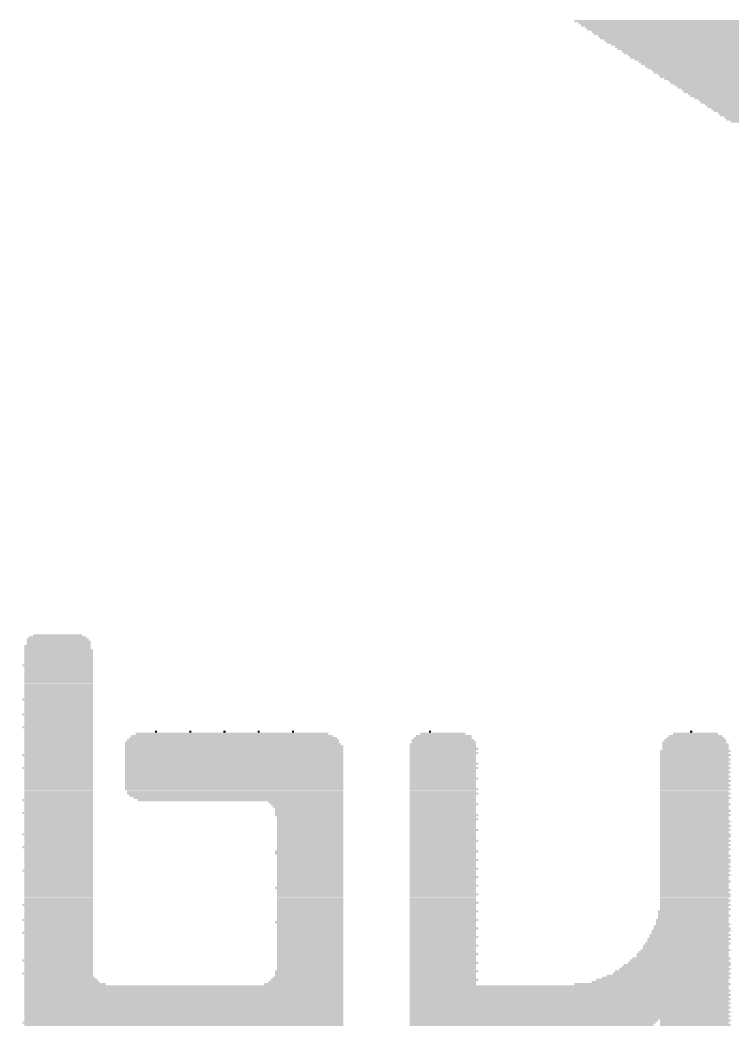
# Model space of a CAD drawing. Extents: x -10 to 136, y -30 to 100.
# Drawn here: x 88.664 to 89.933, y 61.752 to 63.543 of the extents above; entities that cross this region are included whole.
import ezdxf

# ---------------------------------------------------------------- set-up
doc = ezdxf.new("R2010")
doc.units = 0
doc.layers.add('25', color=253, linetype='CONTINUOUS')
doc.layers.add('49', color=253, linetype='CONTINUOUS')

# ---------------------------------------------------------------- blocks, each defined once
blk = doc.blocks.new('RECT')
blk.add_solid([(-0.5, -0.5), (0.5, -0.5), (-0.5, 0.5), (0.5, 0.5)])

msp = doc.modelspace()

# ---------------------------------------------------------------- linework, layer by layer
at = {"layer": '49'}
for radius in [38.2532, 37.9738]:
    msp.add_circle((65.024, 49.53), radius, dxfattribs=at)

# ---------------------------------------------------------------- block references
at = {"layer": '25'}
for p, xscale, yscale in [((90.017, 63.5406), 0.7315, 0.0038), ((90.0226, 63.5368), 0.7277, 0.0038), ((90.0284, 63.533), 0.7316, 0.0038), ((90.0361, 63.5292), 0.7315, 0.0038), ((90.038, 63.5254), 0.7277, 0.0038), ((90.0456, 63.5216), 0.7277, 0.0038), ((90.0513, 63.5178), 0.7315, 0.0038), ((90.0589, 63.514), 0.7315, 0.0038), ((90.0627, 63.5102), 0.7315, 0.0038), ((90.0703, 63.5064), 0.7316, 0.0039), ((90.0742, 63.5025), 0.7315, 0.0038), ((90.0817, 63.4987), 0.7315, 0.0038), ((90.0875, 63.4949), 0.7277, 0.0038), ((90.0932, 63.4911), 0.7315, 0.0038), ((90.1008, 63.4873), 0.7315, 0.0038), ((90.1046, 63.4835), 0.7316, 0.0038), ((90.1123, 63.4797), 0.7315, 0.0038), ((90.1161, 63.4759), 0.7315, 0.0038), ((90.1236, 63.4721), 0.7315, 0.0038), ((90.1294, 63.4683), 0.7277, 0.0039), ((90.1351, 63.4644), 0.7315, 0.0038), ((90.1408, 63.4606), 0.7277, 0.0038), ((90.1465, 63.4568), 0.7316, 0.0038), ((90.1542, 63.453), 0.7315, 0.0038), ((90.1579, 63.4492), 0.7315, 0.0038), ((90.1656, 63.4454), 0.7315, 0.0038), ((90.1694, 63.4416), 0.7315, 0.0038), ((90.177, 63.4378), 0.7315, 0.0038), ((90.1827, 63.434), 0.7278, 0.0038), ((90.1885, 63.4302), 0.7315, 0.0039), ((90.1942, 63.4263), 0.7277, 0.0038), ((90.1998, 63.4225), 0.7315, 0.0038), ((90.2075, 63.4187), 0.7315, 0.0038), ((90.2113, 63.4149), 0.7315, 0.0038), ((90.2189, 63.4111), 0.7316, 0.0038), ((90.2227, 63.4073), 0.7316, 0.0038), ((90.2304, 63.4035), 0.7315, 0.0038), ((90.2361, 63.3997), 0.7277, 0.0038), ((90.2418, 63.3959), 0.7315, 0.0038), ((90.2475, 63.3921), 0.7277, 0.0039), ((90.2532, 63.3882), 0.7315, 0.0038), ((90.2589, 63.3844), 0.7278, 0.0038), ((90.2647, 63.3806), 0.7315, 0.0038), ((90.2722, 63.3768), 0.7315, 0.0038), ((90.276, 63.373), 0.7315, 0.0038), ((90.2837, 63.3692), 0.7315, 0.0038), ((90.2875, 63.3654), 0.7315, 0.0038), ((90.2951, 63.3616), 0.7316, 0.0038), ((88.7311, 62.4434), 0.1028, 0.0038), ((88.7311, 62.4472), 0.0876, 0.0038), ((88.7311, 62.4281), 0.1181, 0.0038), ((88.7311, 62.4243), 0.1181, 0.0038), ((88.7311, 62.4396), 0.1105, 0.0039), ((88.733, 62.4357), 0.1143, 0.0038), ((88.733, 62.4319), 0.1143, 0.0038), ((88.733, 62.4205), 0.122, 0.0038), ((88.733, 62.4167), 0.122, 0.0038), ((88.733, 62.4129), 0.122, 0.0038), ((88.733, 62.4091), 0.122, 0.0038), ((88.733, 62.4053), 0.122, 0.0038), ((88.7311, 62.3938), 0.1258, 0.0038), ((88.733, 62.4015), 0.122, 0.0039), ((88.733, 62.3976), 0.122, 0.0038), ((88.733, 62.39), 0.122, 0.0038), ((88.733, 62.3862), 0.122, 0.0038), ((88.733, 62.3824), 0.122, 0.0038), ((88.733, 62.3786), 0.122, 0.0038), ((88.733, 62.3748), 0.122, 0.0038), ((88.733, 62.371), 0.122, 0.0038), ((88.733, 62.3672), 0.122, 0.0038), ((88.733, 62.3634), 0.122, 0.0039), ((88.733, 62.3595), 0.122, 0.0038), ((88.733, 62.3557), 0.122, 0.0038), ((88.733, 62.3519), 0.122, 0.0038), ((88.7311, 62.3329), 0.1258, 0.0038), ((88.733, 62.3481), 0.122, 0.0038), ((88.733, 62.3443), 0.122, 0.0038), ((88.733, 62.3405), 0.122, 0.0038), ((88.733, 62.3367), 0.122, 0.0038), ((88.733, 62.3291), 0.122, 0.0038), ((88.733, 62.3253), 0.122, 0.0039), ((88.733, 62.3214), 0.122, 0.0038), ((88.733, 62.3176), 0.122, 0.0038), ((88.7311, 62.3062), 0.1258, 0.0038), ((88.733, 62.3138), 0.122, 0.0038), ((88.733, 62.31), 0.122, 0.0038), ((88.733, 62.3024), 0.122, 0.0038), ((88.733, 62.2986), 0.122, 0.0038), ((88.7311, 62.2833), 0.1258, 0.0038), ((88.733, 62.2948), 0.122, 0.0038), ((88.733, 62.291), 0.122, 0.0038), ((88.733, 62.2872), 0.122, 0.0039), ((88.733, 62.2795), 0.122, 0.0038), ((88.733, 62.2757), 0.122, 0.0038), ((88.733, 62.2719), 0.122, 0.0038), ((88.733, 62.2681), 0.122, 0.0038), ((88.733, 62.2643), 0.122, 0.0038), ((89.0435, 62.2643), 0.3696, 0.0038), ((89.0416, 62.2681), 0.3582, 0.0038), ((89.0417, 62.2719), 0.3429, 0.0038), ((88.9064, 62.2757), 0.0039, 0.0038), ((88.9673, 62.2757), 0.0038, 0.0038), ((89.0283, 62.2757), 0.0038, 0.0038), ((89.0892, 62.2757), 0.0038, 0.0038), ((89.1502, 62.2757), 0.0038, 0.0038), ((89.4169, 62.2643), 0.1028, 0.0038), ((89.4188, 62.2681), 0.099, 0.0038), ((89.4169, 62.2719), 0.08, 0.0038), ((89.394, 62.2757), 0.0038, 0.0038), ((89.8665, 62.2643), 0.1029, 0.0038), ((89.8665, 62.2681), 0.0953, 0.0038), ((89.8665, 62.2719), 0.08, 0.0038), ((89.8589, 62.2757), 0.0039, 0.0038), ((88.733, 62.2605), 0.122, 0.0038), ((88.733, 62.2567), 0.122, 0.0038), ((88.733, 62.2529), 0.122, 0.0038), ((88.733, 62.2491), 0.122, 0.0039), ((88.733, 62.2452), 0.122, 0.0038), ((89.0416, 62.2567), 0.381, 0.0038), ((89.0435, 62.2529), 0.3848, 0.0038), ((89.0454, 62.2491), 0.3886, 0.0039), ((89.0454, 62.2452), 0.3886, 0.0038), ((89.0435, 62.2605), 0.3772, 0.0038), ((89.4169, 62.2529), 0.1181, 0.0038), ((89.4169, 62.2491), 0.1181, 0.0039), ((89.4188, 62.2452), 0.122, 0.0038), ((89.4169, 62.2605), 0.1105, 0.0038), ((89.4188, 62.2567), 0.1143, 0.0038), ((89.8646, 62.2567), 0.1143, 0.0038), ((89.8665, 62.2529), 0.1181, 0.0038), ((89.8665, 62.2491), 0.1181, 0.0039), ((89.8665, 62.2452), 0.1181, 0.0038), ((89.8665, 62.2605), 0.1105, 0.0038), ((88.7311, 62.2338), 0.1258, 0.0038), ((88.733, 62.2414), 0.122, 0.0038), ((88.733, 62.2376), 0.122, 0.0038), ((88.733, 62.23), 0.122, 0.0038), ((88.733, 62.2262), 0.122, 0.0038), ((89.0454, 62.2414), 0.3886, 0.0038), ((89.0454, 62.2376), 0.3886, 0.0038), ((89.0454, 62.2338), 0.3886, 0.0038), ((89.0454, 62.23), 0.3886, 0.0038), ((89.0454, 62.2262), 0.3886, 0.0038), ((89.4169, 62.2414), 0.1181, 0.0038), ((89.4188, 62.2376), 0.122, 0.0038), ((89.4169, 62.2338), 0.1181, 0.0038), ((89.4169, 62.23), 0.1181, 0.0038), ((89.4169, 62.2262), 0.1181, 0.0038), ((89.8646, 62.2376), 0.1219, 0.0038), ((89.8646, 62.23), 0.1219, 0.0038), ((89.8665, 62.2414), 0.1257, 0.0038), ((89.8665, 62.2338), 0.1257, 0.0038), ((89.8665, 62.2262), 0.1257, 0.0038), ((88.7311, 62.211), 0.1258, 0.0039), ((88.733, 62.2224), 0.122, 0.0038), ((88.733, 62.2186), 0.122, 0.0038), ((88.733, 62.2148), 0.122, 0.0038), ((88.733, 62.2071), 0.122, 0.0038), ((89.0454, 62.2224), 0.3886, 0.0038), ((89.0454, 62.2186), 0.3886, 0.0038), ((89.0454, 62.2148), 0.3886, 0.0038), ((89.0454, 62.211), 0.3886, 0.0039), ((89.0454, 62.2071), 0.3886, 0.0038), ((89.4169, 62.2224), 0.1181, 0.0038), ((89.4188, 62.2186), 0.122, 0.0038), ((89.4169, 62.2148), 0.1181, 0.0038), ((89.4188, 62.211), 0.122, 0.0039), ((89.4169, 62.2071), 0.1181, 0.0038), ((89.8646, 62.2224), 0.1219, 0.0038), ((89.8646, 62.2148), 0.1219, 0.0038), ((89.8646, 62.2071), 0.1219, 0.0038), ((89.8665, 62.2186), 0.1257, 0.0038), ((89.8665, 62.211), 0.1257, 0.0039), ((88.733, 62.2033), 0.122, 0.0038), ((88.733, 62.1995), 0.122, 0.0038), ((88.733, 62.1957), 0.122, 0.0038), ((88.733, 62.1919), 0.122, 0.0038), ((89.0454, 62.2033), 0.3886, 0.0038), ((89.0454, 62.1995), 0.3886, 0.0038), ((89.0454, 62.1957), 0.3886, 0.0038), ((89.0454, 62.1919), 0.3886, 0.0038), ((89.4169, 62.2033), 0.1181, 0.0038), ((89.4169, 62.1995), 0.1181, 0.0038), ((89.4169, 62.1957), 0.1181, 0.0038), ((89.4188, 62.1919), 0.122, 0.0038), ((89.8646, 62.1995), 0.1219, 0.0038), ((89.8646, 62.1919), 0.1219, 0.0038), ((89.8665, 62.2033), 0.1257, 0.0038), ((89.8665, 62.1957), 0.1257, 0.0038), ((88.733, 62.1881), 0.122, 0.0038), ((88.733, 62.1843), 0.122, 0.0038), ((88.733, 62.1805), 0.122, 0.0038), ((88.733, 62.1767), 0.122, 0.0038), ((88.733, 62.1729), 0.122, 0.0039), ((89.0454, 62.1881), 0.3886, 0.0038), ((89.0454, 62.1843), 0.3886, 0.0038), ((89.0454, 62.1805), 0.3886, 0.0038), ((89.0454, 62.1767), 0.3886, 0.0038), ((89.0454, 62.1729), 0.3886, 0.0039), ((89.4169, 62.1881), 0.1181, 0.0038), ((89.4169, 62.1843), 0.1181, 0.0038), ((89.4169, 62.1805), 0.1181, 0.0038), ((89.4169, 62.1767), 0.1181, 0.0038), ((89.4188, 62.1729), 0.122, 0.0039), ((89.8646, 62.1843), 0.1219, 0.0038), ((89.8646, 62.1767), 0.1219, 0.0038), ((89.8665, 62.1881), 0.1257, 0.0038), ((89.8665, 62.1805), 0.1257, 0.0038), ((89.8665, 62.1729), 0.1257, 0.0039), ((88.7311, 62.1538), 0.1258, 0.0038), ((88.733, 62.169), 0.122, 0.0038), ((88.733, 62.1652), 0.122, 0.0038), ((88.733, 62.1614), 0.122, 0.0038), ((88.733, 62.1576), 0.122, 0.0038), ((89.0473, 62.169), 0.3848, 0.0038), ((89.0473, 62.1652), 0.3848, 0.0038), ((89.0492, 62.1614), 0.381, 0.0038), ((89.053, 62.1576), 0.3734, 0.0038), ((89.0568, 62.1538), 0.3657, 0.0038), ((89.4169, 62.169), 0.1181, 0.0038), ((89.4188, 62.1652), 0.122, 0.0038), ((89.4169, 62.1614), 0.1181, 0.0038), ((89.4169, 62.1576), 0.1181, 0.0038), ((89.4169, 62.1538), 0.1181, 0.0038), ((89.8646, 62.169), 0.1219, 0.0038), ((89.8646, 62.1614), 0.1219, 0.0038), ((89.8646, 62.1538), 0.1219, 0.0038), ((89.8665, 62.1652), 0.1257, 0.0038), ((89.8665, 62.1576), 0.1257, 0.0038), ((88.733, 62.15), 0.122, 0.0038), ((88.733, 62.1462), 0.122, 0.0038), ((88.733, 62.1424), 0.122, 0.0038), ((88.733, 62.1386), 0.122, 0.0038), ((89.1731, 62.15), 0.1333, 0.0038), ((89.175, 62.1462), 0.1295, 0.0038), ((89.1769, 62.1424), 0.1257, 0.0038), ((89.1788, 62.1386), 0.1219, 0.0038), ((89.4169, 62.15), 0.1181, 0.0038), ((89.4188, 62.1462), 0.122, 0.0038), ((89.4169, 62.1424), 0.1181, 0.0038), ((89.4169, 62.1386), 0.1181, 0.0038), ((89.8646, 62.15), 0.1219, 0.0038), ((89.8646, 62.1424), 0.1219, 0.0038), ((89.8646, 62.1386), 0.1219, 0.0038), ((89.8665, 62.1462), 0.1257, 0.0038), ((88.7311, 62.1309), 0.1258, 0.0038), ((88.733, 62.1348), 0.122, 0.0039), ((88.733, 62.1271), 0.122, 0.0038), ((88.733, 62.1233), 0.122, 0.0038), ((88.733, 62.1195), 0.122, 0.0038), ((89.1788, 62.1348), 0.1219, 0.0039), ((89.1788, 62.1309), 0.1219, 0.0038), ((89.1788, 62.1271), 0.1219, 0.0038), ((89.1806, 62.1233), 0.1181, 0.0038), ((89.1806, 62.1195), 0.1181, 0.0038), ((89.4169, 62.1348), 0.1181, 0.0039), ((89.4169, 62.1309), 0.1181, 0.0038), ((89.4188, 62.1271), 0.122, 0.0038), ((89.4169, 62.1233), 0.1181, 0.0038), ((89.4188, 62.1195), 0.122, 0.0038), ((89.8646, 62.1309), 0.1219, 0.0038), ((89.8646, 62.1233), 0.1219, 0.0038), ((89.8646, 62.1195), 0.1219, 0.0038), ((89.8665, 62.1348), 0.1257, 0.0039), ((89.8665, 62.1271), 0.1257, 0.0038), ((88.733, 62.1157), 0.122, 0.0038), ((88.733, 62.1119), 0.122, 0.0038), ((88.733, 62.1081), 0.122, 0.0038), ((88.733, 62.1043), 0.122, 0.0038), ((88.733, 62.1005), 0.122, 0.0038), ((89.1806, 62.1157), 0.1181, 0.0038), ((89.1806, 62.1119), 0.1181, 0.0038), ((89.1806, 62.1081), 0.1181, 0.0038), ((89.1806, 62.1043), 0.1181, 0.0038), ((89.1806, 62.1005), 0.1181, 0.0038), ((89.4169, 62.1157), 0.1181, 0.0038), ((89.4169, 62.1119), 0.1181, 0.0038), ((89.4169, 62.1081), 0.1181, 0.0038), ((89.4169, 62.1043), 0.1181, 0.0038), ((89.4188, 62.1005), 0.122, 0.0038), ((89.8646, 62.1119), 0.1219, 0.0038), ((89.8646, 62.1043), 0.1219, 0.0038), ((89.8665, 62.1157), 0.1257, 0.0038), ((89.8665, 62.1081), 0.1257, 0.0038), ((89.8665, 62.1005), 0.1257, 0.0038), ((88.7311, 62.0928), 0.1258, 0.0038), ((88.733, 62.0967), 0.122, 0.0039), ((88.733, 62.089), 0.122, 0.0038), ((88.733, 62.0852), 0.122, 0.0038), ((89.1806, 62.0967), 0.1181, 0.0039), ((89.1806, 62.0928), 0.1181, 0.0038), ((89.1806, 62.089), 0.1181, 0.0038), ((89.1806, 62.0852), 0.1181, 0.0038), ((89.4169, 62.0967), 0.1181, 0.0039), ((89.4169, 62.0928), 0.1181, 0.0038), ((89.4169, 62.089), 0.1181, 0.0038), ((89.4169, 62.0852), 0.1181, 0.0038), ((89.8646, 62.0967), 0.1219, 0.0039), ((89.8646, 62.0852), 0.1219, 0.0038), ((89.8665, 62.0928), 0.1257, 0.0038), ((89.8665, 62.089), 0.1257, 0.0038), ((88.7311, 62.07), 0.1258, 0.0038), ((88.733, 62.0814), 0.122, 0.0038), ((88.733, 62.0776), 0.122, 0.0038), ((88.733, 62.0738), 0.122, 0.0038), ((88.733, 62.0662), 0.122, 0.0038), ((89.1806, 62.0814), 0.1181, 0.0038), ((89.1806, 62.0776), 0.1181, 0.0038), ((89.1806, 62.0738), 0.1181, 0.0038), ((89.1806, 62.07), 0.1181, 0.0038), ((89.1806, 62.0662), 0.1181, 0.0038), ((89.4188, 62.0814), 0.122, 0.0038), ((89.4169, 62.0776), 0.1181, 0.0038), ((89.4169, 62.0738), 0.1181, 0.0038), ((89.4169, 62.07), 0.1181, 0.0038), ((89.4169, 62.0662), 0.1181, 0.0038), ((89.8646, 62.0776), 0.1219, 0.0038), ((89.8646, 62.07), 0.1219, 0.0038), ((89.8665, 62.0814), 0.1257, 0.0038), ((89.8665, 62.0738), 0.1257, 0.0038), ((89.8665, 62.0662), 0.1257, 0.0038), ((88.733, 62.0624), 0.122, 0.0038), ((88.733, 62.0586), 0.122, 0.0039), ((88.733, 62.0547), 0.122, 0.0038), ((88.733, 62.0509), 0.122, 0.0038), ((88.733, 62.0471), 0.122, 0.0038), ((89.1788, 62.0624), 0.1219, 0.0038), ((89.1788, 62.0586), 0.1219, 0.0039), ((89.1806, 62.0547), 0.1181, 0.0038), ((89.1806, 62.0509), 0.1181, 0.0038), ((89.1806, 62.0471), 0.1181, 0.0038), ((89.4188, 62.0624), 0.122, 0.0038), ((89.4169, 62.0586), 0.1181, 0.0039), ((89.4169, 62.0547), 0.1181, 0.0038), ((89.4169, 62.0509), 0.1181, 0.0038), ((89.4188, 62.0471), 0.122, 0.0038), ((89.8646, 62.0624), 0.1219, 0.0038), ((89.8646, 62.0586), 0.1219, 0.0039), ((89.8646, 62.0509), 0.1219, 0.0038), ((89.8665, 62.0547), 0.1257, 0.0038), ((89.8665, 62.0471), 0.1257, 0.0038), ((88.7311, 62.0281), 0.1258, 0.0038), ((88.733, 62.0433), 0.122, 0.0038), ((88.733, 62.0395), 0.122, 0.0038), ((88.733, 62.0357), 0.122, 0.0038), ((88.733, 62.0319), 0.122, 0.0038), ((89.1806, 62.0433), 0.1181, 0.0038), ((89.1806, 62.0395), 0.1181, 0.0038), ((89.1806, 62.0357), 0.1181, 0.0038), ((89.1806, 62.0319), 0.1181, 0.0038), ((89.1806, 62.0281), 0.1181, 0.0038), ((89.4169, 62.0433), 0.1181, 0.0038), ((89.4169, 62.0395), 0.1181, 0.0038), ((89.4169, 62.0357), 0.1181, 0.0038), ((89.4188, 62.0319), 0.122, 0.0038), ((89.4169, 62.0281), 0.1181, 0.0038), ((89.8646, 62.0395), 0.1219, 0.0038), ((89.8646, 62.0319), 0.1219, 0.0038), ((89.8665, 62.0433), 0.1257, 0.0038), ((89.8665, 62.0357), 0.1257, 0.0038), ((89.8665, 62.0281), 0.1257, 0.0038), ((88.733, 62.0243), 0.122, 0.0038), ((88.733, 62.0205), 0.122, 0.0039), ((88.733, 62.0166), 0.122, 0.0038), ((88.733, 62.0128), 0.122, 0.0038), ((89.1806, 62.0243), 0.1181, 0.0038), ((89.1806, 62.0205), 0.1181, 0.0039), ((89.1806, 62.0166), 0.1181, 0.0038), ((89.1806, 62.0128), 0.1181, 0.0038), ((89.4169, 62.0243), 0.1181, 0.0038), ((89.4169, 62.0205), 0.1181, 0.0039), ((89.4188, 62.0166), 0.122, 0.0038), ((89.4169, 62.0128), 0.1181, 0.0038), ((89.8646, 62.0243), 0.1219, 0.0038), ((89.8646, 62.0166), 0.1219, 0.0038), ((89.8646, 62.0128), 0.1219, 0.0038), ((89.8665, 62.0205), 0.1257, 0.0039), ((88.733, 62.009), 0.122, 0.0038), ((88.733, 62.0052), 0.122, 0.0038), ((88.733, 62.0014), 0.122, 0.0038), ((88.733, 61.9976), 0.122, 0.0038), ((88.733, 61.9938), 0.122, 0.0038), ((89.1788, 61.9976), 0.1219, 0.0038), ((89.1806, 62.009), 0.1181, 0.0038), ((89.1806, 62.0052), 0.1181, 0.0038), ((89.1806, 62.0014), 0.1181, 0.0038), ((89.1806, 61.9938), 0.1181, 0.0038), ((89.4169, 62.009), 0.1181, 0.0038), ((89.4169, 62.0052), 0.1181, 0.0038), ((89.4188, 62.0014), 0.122, 0.0038), ((89.4169, 61.9976), 0.1181, 0.0038), ((89.4169, 61.9938), 0.1181, 0.0038), ((89.8646, 62.0052), 0.1219, 0.0038), ((89.8646, 62.0014), 0.1219, 0.0038), ((89.8646, 61.9976), 0.1219, 0.0038), ((89.8665, 62.009), 0.1257, 0.0038), ((89.8665, 61.9938), 0.1257, 0.0038), ((88.733, 61.99), 0.122, 0.0038), ((88.733, 61.9862), 0.122, 0.0038), ((88.733, 61.9824), 0.122, 0.0039), ((88.733, 61.9785), 0.122, 0.0038), ((88.733, 61.9747), 0.122, 0.0038), ((89.1806, 61.99), 0.1181, 0.0038), ((89.1806, 61.9862), 0.1181, 0.0038), ((89.1806, 61.9824), 0.1181, 0.0039), ((89.1806, 61.9785), 0.1181, 0.0038), ((89.1806, 61.9747), 0.1181, 0.0038), ((89.4169, 61.99), 0.1181, 0.0038), ((89.4188, 61.9862), 0.122, 0.0038), ((89.4169, 61.9824), 0.1181, 0.0039), ((89.4169, 61.9785), 0.1181, 0.0038), ((89.4169, 61.9747), 0.1181, 0.0038), ((89.8646, 61.99), 0.1219, 0.0038), ((89.8646, 61.9785), 0.1219, 0.0038), ((89.8665, 61.9862), 0.1257, 0.0038), ((89.8665, 61.9824), 0.1257, 0.0039), ((89.8665, 61.9747), 0.1257, 0.0038), ((88.7311, 61.9671), 0.1258, 0.0038), ((88.733, 61.9709), 0.122, 0.0038), ((88.733, 61.9633), 0.122, 0.0038), ((88.733, 61.9595), 0.122, 0.0038), ((89.1806, 61.9709), 0.1181, 0.0038), ((89.1806, 61.9671), 0.1181, 0.0038), ((89.1806, 61.9633), 0.1181, 0.0038), ((89.1806, 61.9595), 0.1181, 0.0038), ((89.4188, 61.9709), 0.122, 0.0038), ((89.4169, 61.9671), 0.1181, 0.0038), ((89.4169, 61.9633), 0.1181, 0.0038), ((89.4169, 61.9595), 0.1181, 0.0038), ((89.8646, 61.9709), 0.1219, 0.0038), ((89.8646, 61.9633), 0.1219, 0.0038), ((89.8665, 61.9671), 0.1257, 0.0038), ((89.8665, 61.9595), 0.1257, 0.0038), ((88.7311, 61.9404), 0.1258, 0.0038), ((88.733, 61.9557), 0.122, 0.0038), ((88.733, 61.9519), 0.122, 0.0038), ((88.733, 61.9481), 0.122, 0.0038), ((88.733, 61.9443), 0.122, 0.0039), ((89.1806, 61.9557), 0.1181, 0.0038), ((89.1806, 61.9519), 0.1181, 0.0038), ((89.1806, 61.9481), 0.1181, 0.0038), ((89.1806, 61.9443), 0.1181, 0.0039), ((89.1806, 61.9404), 0.1181, 0.0038), ((89.4188, 61.9557), 0.122, 0.0038), ((89.4169, 61.9519), 0.1181, 0.0038), ((89.4169, 61.9481), 0.1181, 0.0038), ((89.4169, 61.9443), 0.1181, 0.0039), ((89.4188, 61.9404), 0.122, 0.0038), ((89.8608, 61.9404), 0.1295, 0.0038), ((89.8646, 61.9481), 0.1295, 0.0038), ((89.8627, 61.9557), 0.1257, 0.0038), ((89.8627, 61.9519), 0.1257, 0.0038), ((89.8627, 61.9443), 0.1257, 0.0039), ((88.733, 61.9366), 0.122, 0.0038), ((88.733, 61.9328), 0.122, 0.0038), ((88.733, 61.929), 0.122, 0.0038), ((88.733, 61.9252), 0.122, 0.0038), ((88.733, 61.9214), 0.122, 0.0038), ((89.1788, 61.9366), 0.1219, 0.0038), ((89.1806, 61.9328), 0.1181, 0.0038), ((89.1806, 61.929), 0.1181, 0.0038), ((89.1806, 61.9252), 0.1181, 0.0038), ((89.1806, 61.9214), 0.1181, 0.0038), ((89.4169, 61.9366), 0.1181, 0.0038), ((89.4169, 61.9328), 0.1181, 0.0038), ((89.4169, 61.929), 0.1181, 0.0038), ((89.4188, 61.9252), 0.122, 0.0038), ((89.4169, 61.9214), 0.1181, 0.0038), ((89.8589, 61.9214), 0.1409, 0.0038), ((89.8608, 61.9252), 0.1371, 0.0038), ((89.8589, 61.929), 0.1333, 0.0038), ((89.8608, 61.9366), 0.1295, 0.0038), ((89.8627, 61.9328), 0.1333, 0.0038), ((88.7311, 61.9176), 0.1258, 0.0038), ((88.733, 61.9138), 0.122, 0.0038), ((88.733, 61.91), 0.122, 0.0038), ((88.733, 61.9062), 0.122, 0.0039), ((89.1806, 61.9176), 0.1181, 0.0038), ((89.1806, 61.9138), 0.1181, 0.0038), ((89.1806, 61.91), 0.1181, 0.0038), ((89.1806, 61.9062), 0.1181, 0.0039), ((89.4169, 61.9176), 0.1181, 0.0038), ((89.4169, 61.9138), 0.1181, 0.0038), ((89.4188, 61.91), 0.122, 0.0038), ((89.4169, 61.9062), 0.1181, 0.0039), ((89.855, 61.9062), 0.1486, 0.0039), ((89.8569, 61.9138), 0.1447, 0.0038), ((89.8551, 61.91), 0.1409, 0.0038), ((89.8569, 61.9176), 0.1371, 0.0038), ((88.733, 61.9023), 0.122, 0.0038), ((88.733, 61.8985), 0.122, 0.0038), ((88.733, 61.8947), 0.122, 0.0038), ((88.733, 61.8909), 0.122, 0.0038), ((88.733, 61.8871), 0.122, 0.0038), ((89.1806, 61.9023), 0.1181, 0.0038), ((89.1806, 61.8985), 0.1181, 0.0038), ((89.1806, 61.8947), 0.1181, 0.0038), ((89.1806, 61.8909), 0.1181, 0.0038), ((89.1806, 61.8871), 0.1181, 0.0038), ((89.4169, 61.9023), 0.1181, 0.0038), ((89.4169, 61.8985), 0.1181, 0.0038), ((89.4188, 61.8947), 0.122, 0.0038), ((89.4169, 61.8909), 0.1181, 0.0038), ((89.4169, 61.8871), 0.1181, 0.0038), ((89.8493, 61.8871), 0.16, 0.0038), ((89.8493, 61.8947), 0.1524, 0.0038), ((89.8493, 61.8909), 0.1524, 0.0038), ((89.8531, 61.8985), 0.1524, 0.0038), ((89.8531, 61.9023), 0.1448, 0.0038), ((88.7311, 61.8681), 0.1258, 0.0039), ((88.733, 61.8833), 0.122, 0.0038), ((88.733, 61.8795), 0.122, 0.0038), ((88.733, 61.8757), 0.122, 0.0038), ((88.733, 61.8719), 0.122, 0.0038), ((89.1806, 61.8833), 0.1181, 0.0038), ((89.1806, 61.8795), 0.1181, 0.0038), ((89.1806, 61.8757), 0.1181, 0.0038), ((89.1806, 61.8719), 0.1181, 0.0038), ((89.1806, 61.8681), 0.1181, 0.0039), ((89.4169, 61.8833), 0.1181, 0.0038), ((89.4188, 61.8795), 0.122, 0.0038), ((89.4169, 61.8757), 0.1181, 0.0038), ((89.4169, 61.8719), 0.1181, 0.0038), ((89.4169, 61.8681), 0.1181, 0.0039), ((89.8379, 61.8681), 0.1752, 0.0039), ((89.8417, 61.8719), 0.1752, 0.0038), ((89.8436, 61.8795), 0.1638, 0.0038), ((89.8436, 61.8757), 0.1638, 0.0038), ((89.8455, 61.8833), 0.16, 0.0038), ((88.733, 61.8642), 0.122, 0.0038), ((88.733, 61.8604), 0.122, 0.0038), ((88.733, 61.8566), 0.122, 0.0038), ((88.733, 61.8528), 0.122, 0.0038), ((88.733, 61.849), 0.122, 0.0038), ((89.1788, 61.849), 0.1219, 0.0038), ((89.1806, 61.8642), 0.1181, 0.0038), ((89.1806, 61.8604), 0.1181, 0.0038), ((89.1806, 61.8566), 0.1181, 0.0038), ((89.1806, 61.8528), 0.1181, 0.0038), ((89.4188, 61.8642), 0.122, 0.0038), ((89.4169, 61.8604), 0.1181, 0.0038), ((89.4169, 61.8566), 0.1181, 0.0038), ((89.4169, 61.8528), 0.1181, 0.0038), ((89.4188, 61.849), 0.122, 0.0038), ((89.8246, 61.849), 0.2019, 0.0038), ((89.8303, 61.8528), 0.1981, 0.0038), ((89.8303, 61.8566), 0.1905, 0.0038), ((89.8341, 61.8604), 0.1905, 0.0038), ((89.8379, 61.8642), 0.1828, 0.0038), ((88.7311, 61.8452), 0.1258, 0.0038), ((88.733, 61.8414), 0.122, 0.0038), ((88.7349, 61.8376), 0.1258, 0.0038), ((88.7368, 61.8338), 0.1296, 0.0038), ((89.175, 61.8338), 0.1295, 0.0038), ((89.1769, 61.8376), 0.1257, 0.0038), ((89.1788, 61.8452), 0.1219, 0.0038), ((89.1788, 61.8414), 0.1219, 0.0038), ((89.4169, 61.8452), 0.1181, 0.0038), ((89.4169, 61.8414), 0.1181, 0.0038), ((89.4169, 61.8376), 0.1181, 0.0038), ((89.4188, 61.8338), 0.122, 0.0038), ((89.8074, 61.8338), 0.2362, 0.0038), ((89.815, 61.8376), 0.2286, 0.0038), ((89.817, 61.8414), 0.2171, 0.0038), ((89.8246, 61.8452), 0.2095, 0.0038), ((88.9558, 61.8223), 0.5677, 0.0038), ((88.9558, 61.8185), 0.5677, 0.0038), ((88.9558, 61.8147), 0.5677, 0.0038), ((88.7387, 61.83), 0.1334, 0.0039), ((88.7444, 61.8261), 0.1448, 0.0038), ((89.1693, 61.8261), 0.1409, 0.0038), ((89.1731, 61.83), 0.1333, 0.0039), ((89.6416, 61.8223), 0.5677, 0.0038), ((89.6416, 61.8185), 0.5677, 0.0038), ((89.4169, 61.83), 0.1181, 0.0039), ((89.4169, 61.8261), 0.1181, 0.0038), ((89.6436, 61.8147), 0.5715, 0.0038), ((89.7903, 61.8261), 0.2781, 0.0038), ((89.8036, 61.83), 0.2438, 0.0039), ((88.9558, 61.8109), 0.5677, 0.0038), ((88.9558, 61.8071), 0.5677, 0.0038), ((88.9558, 61.8033), 0.5677, 0.0038), ((88.9558, 61.7995), 0.5677, 0.0038), ((88.9558, 61.7957), 0.5677, 0.0038), ((89.6416, 61.8109), 0.5677, 0.0038), ((89.6416, 61.8033), 0.5677, 0.0038), ((89.6416, 61.7957), 0.5677, 0.0038), ((89.6436, 61.8071), 0.5715, 0.0038), ((89.6436, 61.7995), 0.5715, 0.0038), ((88.9558, 61.7919), 0.5677, 0.0039), ((88.9558, 61.788), 0.5677, 0.0038), ((88.9558, 61.7842), 0.5677, 0.0038), ((88.9558, 61.7804), 0.5677, 0.0038), ((89.6416, 61.788), 0.5677, 0.0038), ((89.6416, 61.7804), 0.5677, 0.0038), ((89.6436, 61.7919), 0.5715, 0.0039), ((89.6436, 61.7842), 0.5715, 0.0038), ((88.9558, 61.7766), 0.5677, 0.0038), ((88.9558, 61.7728), 0.5677, 0.0038), ((88.9558, 61.769), 0.5677, 0.0038), ((88.9558, 61.7652), 0.5677, 0.0038), ((88.9558, 61.7614), 0.5677, 0.0038), ((89.6416, 61.7728), 0.5677, 0.0038), ((89.6416, 61.7652), 0.5677, 0.0038), ((89.5788, 61.7614), 0.442, 0.0038), ((89.6436, 61.7766), 0.5715, 0.0038), ((89.6436, 61.769), 0.5715, 0.0038), ((89.8665, 61.7614), 0.1257, 0.0038), ((88.954, 61.7576), 0.5715, 0.0038), ((88.9558, 61.7538), 0.5677, 0.0039), ((89.5769, 61.7576), 0.4382, 0.0038), ((89.575, 61.7538), 0.4344, 0.0039), ((89.8646, 61.7576), 0.1219, 0.0038), ((89.8665, 61.7538), 0.1257, 0.0039)]:
    msp.add_blockref('RECT', p, dxfattribs=dict(at, xscale=xscale, yscale=yscale))

doc.saveas('drawing.dxf')
